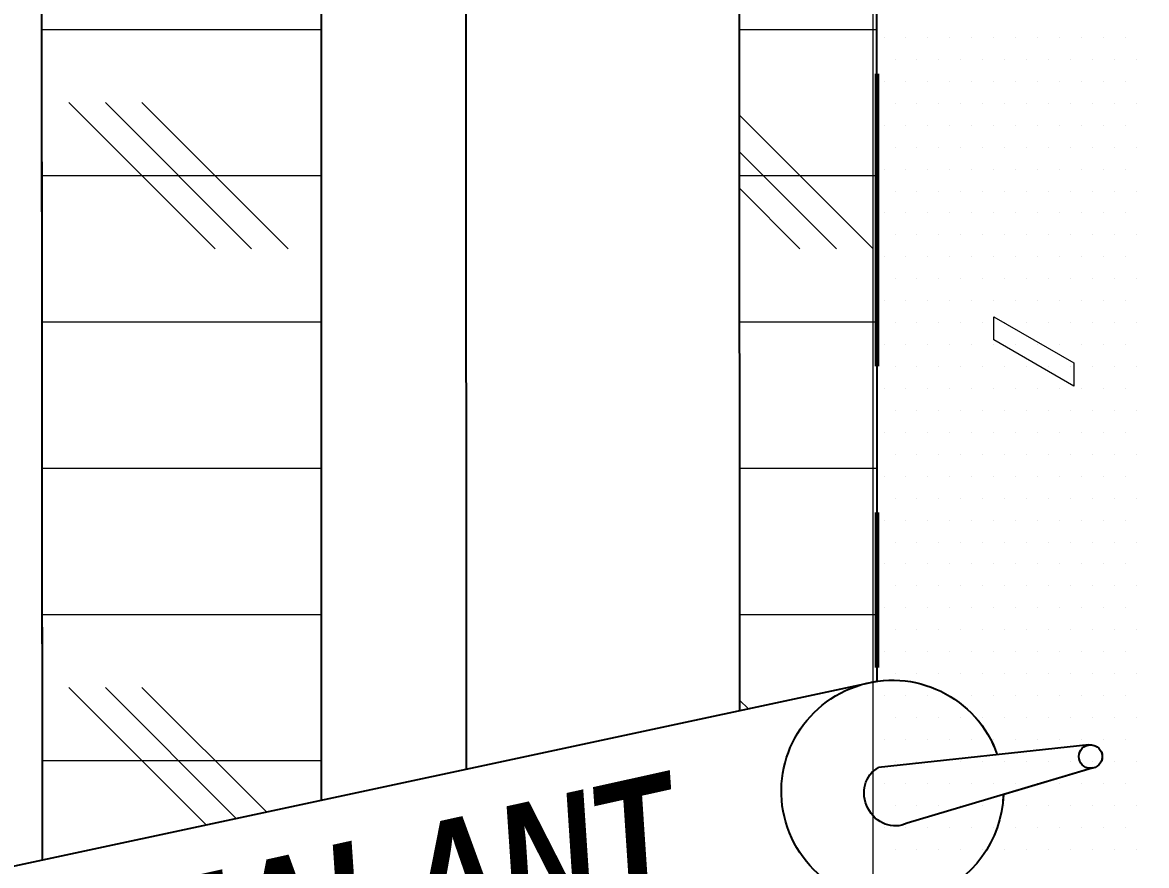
# Model space of a CAD drawing. Header units: inches. Extents: x -26 to 76, y -16 to 22.
# Drawn here: x 37.726 to 38.687, y 8.278 to 8.999 of the extents above; entities that cross this region are included whole.
import ezdxf

# ---------------------------------------------------------------- set-up
doc = ezdxf.new("R2010")
doc.units = ezdxf.units.IN
doc.header["$MEASUREMENT"] = 0
doc.linetypes.add('AI-Linetype-3', pattern=[0.375113, 0.250075, -0.125038])
for name, color, linetype, lineweight in [('.ATI-HATCH', 7, 'Continuous', 0), ('G-ANNO-TTLB', 7, 'Continuous', 0), ('TYVEK', 7, 'Continuous', 0), ('X-REF - TRACED', 7, 'Continuous', 0)]:
    doc.layers.add(name, color=color, linetype=linetype, lineweight=lineweight)

# ---------------------------------------------------------------- blocks, each defined once
blk = doc.blocks.new('Block_16')
at = {"layer": 'TYVEK', "color": 33, "lineweight": 25, "true_color": 0xcc9966}
blk.add_lwpolyline([(38.45674, 8.34817)], dxfattribs=at)
blk = doc.blocks.new('Block_353')
at = {"layer": '.ATI-HATCH'}
for points, knots in [([(37.98154, 8.3339), (37.98154, 8.3339), (37.74314, 8.28276), (37.74314, 8.28276), (37.74314, 8.28276), (37.74071, 11.86571), (37.74071, 11.86571), (37.74071, 11.86571), (38.21226, 11.59528), (38.21226, 11.59528), (38.21226, 11.59528), (37.98178, 11.459), (37.98178, 11.459), (37.98178, 11.459), (37.98154, 11.45914), (37.98154, 11.45914), (37.98154, 11.45914), (37.98154, 8.3339), (37.98154, 8.3339)], [0, 0, 0, 0, 1, 1, 1, 2, 2, 2, 3, 3, 3, 4, 4, 4, 5, 5, 5, 6, 6, 6, 6]), ([(38.44993, 8.43436), (38.45208, 8.43482), (38.45425, 8.43521), (38.45644, 8.43552), (38.45644, 8.43552), (38.45573, 11.18716), (38.45573, 11.18716), (38.45573, 11.18716), (38.45597, 11.18703), (38.45597, 11.18703), (38.45597, 11.18703), (38.68646, 11.32331), (38.68646, 11.32331), (38.68646, 11.32331), (38.33735, 11.52353), (38.33735, 11.52353), (38.33735, 11.52353), (38.33946, 8.41067), (38.33946, 8.41067), (38.33946, 8.41067), (38.44993, 8.43436), (38.44993, 8.43436)], [0, 0, 0, 0, 1, 1, 1, 2, 2, 2, 3, 3, 3, 4, 4, 4, 5, 5, 5, 6, 6, 6, 7, 7, 7, 7])]:
    blk.add_open_spline(points, degree=3, knots=knots, dxfattribs=at)
at = {"layer": '.ATI-HATCH', "color": 8, "lineweight": 0, "true_color": 0x808080}
for points in [[(37.74266, 8.99294), (37.74266, 8.99294), (37.98154, 8.99294), (37.98154, 8.99294)], [(38.33907, 8.99294), (38.33907, 8.99294), (38.45629, 8.99294), (38.45629, 8.99294)], [(37.89067, 8.80538), (37.89067, 8.80538), (37.76564, 8.93042), (37.76564, 8.93042)], [(37.92193, 8.80538), (37.92193, 8.80538), (37.7969, 8.93042), (37.7969, 8.93042)], [(37.95319, 8.80538), (37.95319, 8.80538), (37.82815, 8.93042), (37.82815, 8.93042)], [(38.45334, 8.80538), (38.45334, 8.80538), (38.33912, 8.91961), (38.33912, 8.91961)], [(38.42208, 8.80538), (38.42208, 8.80538), (38.33914, 8.88833), (38.33914, 8.88833)], [(37.74274, 8.8679), (37.74274, 8.8679), (37.98154, 8.8679), (37.98154, 8.8679)], [(38.33915, 8.8679), (38.33915, 8.8679), (38.45632, 8.8679), (38.45632, 8.8679)], [(38.39082, 8.80538), (38.39082, 8.80538), (38.33916, 8.85704), (38.33916, 8.85704)], [(37.74283, 8.74286), (37.74283, 8.74286), (37.98154, 8.74286), (37.98154, 8.74286)], [(38.33924, 8.74286), (38.33924, 8.74286), (38.45636, 8.74286), (38.45636, 8.74286)], [(37.74291, 8.61783), (37.74291, 8.61783), (37.98154, 8.61783), (37.98154, 8.61783)], [(38.33932, 8.61783), (38.33932, 8.61783), (38.45639, 8.61783), (38.45639, 8.61783)], [(37.743, 8.49279), (37.743, 8.49279), (37.98154, 8.49279), (37.98154, 8.49279)], [(38.33941, 8.49279), (38.33941, 8.49279), (38.45642, 8.49279), (38.45642, 8.49279)], [(37.88312, 8.31279), (37.88312, 8.31279), (37.76564, 8.43027), (37.76564, 8.43027)], [(37.90886, 8.31831), (37.90886, 8.31831), (37.7969, 8.43027), (37.7969, 8.43027)], [(37.9346, 8.32383), (37.9346, 8.32383), (37.82815, 8.43027), (37.82815, 8.43027)], [(38.34641, 8.41216), (38.34641, 8.41216), (38.33946, 8.41912), (38.33946, 8.41912)], [(37.74308, 8.36775), (37.74308, 8.36775), (37.98154, 8.36775), (37.98154, 8.36775)]]:
    blk.add_open_spline(points, degree=3, dxfattribs=at)
blk = doc.blocks.new('Block_386')
at = {"layer": '.ATI-HATCH'}
blk.add_open_spline([(38.70094, 9.57216), (38.70094, 9.57216), (38.45346, 9.72215), (38.45346, 9.72215), (38.45346, 9.72215), (38.45346, 7.41486), (38.45346, 7.41486), (38.45346, 7.41486), (38.70094, 7.26487), (38.70094, 7.26487), (38.70094, 7.26487), (38.70094, 9.57216), (38.70094, 9.57216)], degree=3, knots=[0, 0, 0, 0, 1, 1, 1, 2, 2, 2, 3, 3, 3, 4, 4, 4, 4], dxfattribs=at)
at = {"layer": '.ATI-HATCH', "color": 8, "lineweight": 0, "true_color": 0x808080}
for points in [[(38.46268, 8.986), (38.46268, 8.986), (38.46268, 8.986), (38.46268, 8.986)], [(38.48144, 8.986), (38.48144, 8.986), (38.48144, 8.986), (38.48144, 8.986)], [(38.50019, 8.986), (38.50019, 8.986), (38.50019, 8.986), (38.50019, 8.986)], [(38.51895, 8.986), (38.51895, 8.986), (38.51895, 8.986), (38.51895, 8.986)], [(38.5377, 8.986), (38.5377, 8.986), (38.5377, 8.986), (38.5377, 8.986)], [(38.55646, 8.986), (38.55646, 8.986), (38.55646, 8.986), (38.55646, 8.986)], [(38.57521, 8.986), (38.57521, 8.986), (38.57521, 8.986), (38.57521, 8.986)], [(38.59397, 8.986), (38.59397, 8.986), (38.59397, 8.986), (38.59397, 8.986)], [(38.61273, 8.986), (38.61273, 8.986), (38.61273, 8.986), (38.61273, 8.986)], [(38.63148, 8.986), (38.63148, 8.986), (38.63148, 8.986), (38.63148, 8.986)], [(38.65024, 8.986), (38.65024, 8.986), (38.65024, 8.986), (38.65024, 8.986)], [(38.66899, 8.986), (38.66899, 8.986), (38.66899, 8.986), (38.66899, 8.986)], [(38.47206, 8.96725), (38.47206, 8.96725), (38.47206, 8.96725), (38.47206, 8.96725)], [(38.49081, 8.96725), (38.49081, 8.96725), (38.49081, 8.96725), (38.49081, 8.96725)], [(38.50957, 8.96725), (38.50957, 8.96725), (38.50957, 8.96725), (38.50957, 8.96725)], [(38.52833, 8.96725), (38.52833, 8.96725), (38.52833, 8.96725), (38.52833, 8.96725)], [(38.54708, 8.96725), (38.54708, 8.96725), (38.54708, 8.96725), (38.54708, 8.96725)], [(38.56584, 8.96725), (38.56584, 8.96725), (38.56584, 8.96725), (38.56584, 8.96725)], [(38.58459, 8.96725), (38.58459, 8.96725), (38.58459, 8.96725), (38.58459, 8.96725)], [(38.60335, 8.96725), (38.60335, 8.96725), (38.60335, 8.96725), (38.60335, 8.96725)], [(38.6221, 8.96725), (38.6221, 8.96725), (38.6221, 8.96725), (38.6221, 8.96725)], [(38.64086, 8.96725), (38.64086, 8.96725), (38.64086, 8.96725), (38.64086, 8.96725)], [(38.65961, 8.96725), (38.65961, 8.96725), (38.65961, 8.96725), (38.65961, 8.96725)], [(38.67837, 8.96725), (38.67837, 8.96725), (38.67837, 8.96725), (38.67837, 8.96725)], [(38.46268, 8.94849), (38.46268, 8.94849), (38.46268, 8.94849), (38.46268, 8.94849)], [(38.48144, 8.94849), (38.48144, 8.94849), (38.48144, 8.94849), (38.48144, 8.94849)], [(38.50019, 8.94849), (38.50019, 8.94849), (38.50019, 8.94849), (38.50019, 8.94849)], [(38.51895, 8.94849), (38.51895, 8.94849), (38.51895, 8.94849), (38.51895, 8.94849)], [(38.5377, 8.94849), (38.5377, 8.94849), (38.5377, 8.94849), (38.5377, 8.94849)], [(38.55646, 8.94849), (38.55646, 8.94849), (38.55646, 8.94849), (38.55646, 8.94849)], [(38.57521, 8.94849), (38.57521, 8.94849), (38.57521, 8.94849), (38.57521, 8.94849)], [(38.59397, 8.94849), (38.59397, 8.94849), (38.59397, 8.94849), (38.59397, 8.94849)], [(38.61273, 8.94849), (38.61273, 8.94849), (38.61273, 8.94849), (38.61273, 8.94849)], [(38.63148, 8.94849), (38.63148, 8.94849), (38.63148, 8.94849), (38.63148, 8.94849)], [(38.65024, 8.94849), (38.65024, 8.94849), (38.65024, 8.94849), (38.65024, 8.94849)], [(38.66899, 8.94849), (38.66899, 8.94849), (38.66899, 8.94849), (38.66899, 8.94849)], [(38.47206, 8.92973), (38.47206, 8.92973), (38.47206, 8.92973), (38.47206, 8.92973)], [(38.49081, 8.92973), (38.49081, 8.92973), (38.49081, 8.92973), (38.49081, 8.92973)], [(38.50957, 8.92973), (38.50957, 8.92973), (38.50957, 8.92973), (38.50957, 8.92973)], [(38.52833, 8.92973), (38.52833, 8.92973), (38.52833, 8.92973), (38.52833, 8.92973)], [(38.54708, 8.92973), (38.54708, 8.92973), (38.54708, 8.92973), (38.54708, 8.92973)], [(38.56584, 8.92973), (38.56584, 8.92973), (38.56584, 8.92973), (38.56584, 8.92973)], [(38.58459, 8.92973), (38.58459, 8.92973), (38.58459, 8.92973), (38.58459, 8.92973)], [(38.60335, 8.92973), (38.60335, 8.92973), (38.60335, 8.92973), (38.60335, 8.92973)], [(38.6221, 8.92973), (38.6221, 8.92973), (38.6221, 8.92973), (38.6221, 8.92973)], [(38.64086, 8.92973), (38.64086, 8.92973), (38.64086, 8.92973), (38.64086, 8.92973)], [(38.65961, 8.92973), (38.65961, 8.92973), (38.65961, 8.92973), (38.65961, 8.92973)], [(38.67837, 8.92973), (38.67837, 8.92973), (38.67837, 8.92973), (38.67837, 8.92973)], [(38.46268, 8.91098), (38.46268, 8.91098), (38.46268, 8.91098), (38.46268, 8.91098)], [(38.48144, 8.91098), (38.48144, 8.91098), (38.48144, 8.91098), (38.48144, 8.91098)], [(38.50019, 8.91098), (38.50019, 8.91098), (38.50019, 8.91098), (38.50019, 8.91098)], [(38.51895, 8.91098), (38.51895, 8.91098), (38.51895, 8.91098), (38.51895, 8.91098)], [(38.5377, 8.91098), (38.5377, 8.91098), (38.5377, 8.91098), (38.5377, 8.91098)], [(38.55646, 8.91098), (38.55646, 8.91098), (38.55646, 8.91098), (38.55646, 8.91098)], [(38.57521, 8.91098), (38.57521, 8.91098), (38.57521, 8.91098), (38.57521, 8.91098)], [(38.59397, 8.91098), (38.59397, 8.91098), (38.59397, 8.91098), (38.59397, 8.91098)], [(38.61273, 8.91098), (38.61273, 8.91098), (38.61273, 8.91098), (38.61273, 8.91098)], [(38.63148, 8.91098), (38.63148, 8.91098), (38.63148, 8.91098), (38.63148, 8.91098)], [(38.65024, 8.91098), (38.65024, 8.91098), (38.65024, 8.91098), (38.65024, 8.91098)], [(38.66899, 8.91098), (38.66899, 8.91098), (38.66899, 8.91098), (38.66899, 8.91098)], [(38.47206, 8.89222), (38.47206, 8.89222), (38.47206, 8.89222), (38.47206, 8.89222)], [(38.49081, 8.89222), (38.49081, 8.89222), (38.49081, 8.89222), (38.49081, 8.89222)], [(38.50957, 8.89222), (38.50957, 8.89222), (38.50957, 8.89222), (38.50957, 8.89222)], [(38.52833, 8.89222), (38.52833, 8.89222), (38.52833, 8.89222), (38.52833, 8.89222)], [(38.54708, 8.89222), (38.54708, 8.89222), (38.54708, 8.89222), (38.54708, 8.89222)], [(38.56584, 8.89222), (38.56584, 8.89222), (38.56584, 8.89222), (38.56584, 8.89222)], [(38.58459, 8.89222), (38.58459, 8.89222), (38.58459, 8.89222), (38.58459, 8.89222)], [(38.60335, 8.89222), (38.60335, 8.89222), (38.60335, 8.89222), (38.60335, 8.89222)], [(38.6221, 8.89222), (38.6221, 8.89222), (38.6221, 8.89222), (38.6221, 8.89222)], [(38.64086, 8.89222), (38.64086, 8.89222), (38.64086, 8.89222), (38.64086, 8.89222)], [(38.65961, 8.89222), (38.65961, 8.89222), (38.65961, 8.89222), (38.65961, 8.89222)], [(38.67837, 8.89222), (38.67837, 8.89222), (38.67837, 8.89222), (38.67837, 8.89222)], [(38.46268, 8.87347), (38.46268, 8.87347), (38.46268, 8.87347), (38.46268, 8.87347)], [(38.48144, 8.87347), (38.48144, 8.87347), (38.48144, 8.87347), (38.48144, 8.87347)], [(38.50019, 8.87347), (38.50019, 8.87347), (38.50019, 8.87347), (38.50019, 8.87347)], [(38.51895, 8.87347), (38.51895, 8.87347), (38.51895, 8.87347), (38.51895, 8.87347)], [(38.5377, 8.87347), (38.5377, 8.87347), (38.5377, 8.87347), (38.5377, 8.87347)], [(38.55646, 8.87347), (38.55646, 8.87347), (38.55646, 8.87347), (38.55646, 8.87347)], [(38.57521, 8.87347), (38.57521, 8.87347), (38.57521, 8.87347), (38.57521, 8.87347)], [(38.59397, 8.87347), (38.59397, 8.87347), (38.59397, 8.87347), (38.59397, 8.87347)], [(38.61273, 8.87347), (38.61273, 8.87347), (38.61273, 8.87347), (38.61273, 8.87347)], [(38.63148, 8.87347), (38.63148, 8.87347), (38.63148, 8.87347), (38.63148, 8.87347)], [(38.65024, 8.87347), (38.65024, 8.87347), (38.65024, 8.87347), (38.65024, 8.87347)], [(38.66899, 8.87347), (38.66899, 8.87347), (38.66899, 8.87347), (38.66899, 8.87347)], [(38.47206, 8.85471), (38.47206, 8.85471), (38.47206, 8.85471), (38.47206, 8.85471)], [(38.49081, 8.85471), (38.49081, 8.85471), (38.49081, 8.85471), (38.49081, 8.85471)], [(38.50957, 8.85471), (38.50957, 8.85471), (38.50957, 8.85471), (38.50957, 8.85471)], [(38.52833, 8.85471), (38.52833, 8.85471), (38.52833, 8.85471), (38.52833, 8.85471)], [(38.54708, 8.85471), (38.54708, 8.85471), (38.54708, 8.85471), (38.54708, 8.85471)], [(38.56584, 8.85471), (38.56584, 8.85471), (38.56584, 8.85471), (38.56584, 8.85471)], [(38.58459, 8.85471), (38.58459, 8.85471), (38.58459, 8.85471), (38.58459, 8.85471)], [(38.60335, 8.85471), (38.60335, 8.85471), (38.60335, 8.85471), (38.60335, 8.85471)], [(38.6221, 8.85471), (38.6221, 8.85471), (38.6221, 8.85471), (38.6221, 8.85471)], [(38.64086, 8.85471), (38.64086, 8.85471), (38.64086, 8.85471), (38.64086, 8.85471)], [(38.65961, 8.85471), (38.65961, 8.85471), (38.65961, 8.85471), (38.65961, 8.85471)], [(38.67837, 8.85471), (38.67837, 8.85471), (38.67837, 8.85471), (38.67837, 8.85471)], [(38.46268, 8.83596), (38.46268, 8.83596), (38.46268, 8.83596), (38.46268, 8.83596)], [(38.48144, 8.83596), (38.48144, 8.83596), (38.48144, 8.83596), (38.48144, 8.83596)], [(38.50019, 8.83596), (38.50019, 8.83596), (38.50019, 8.83596), (38.50019, 8.83596)], [(38.51895, 8.83596), (38.51895, 8.83596), (38.51895, 8.83596), (38.51895, 8.83596)], [(38.5377, 8.83596), (38.5377, 8.83596), (38.5377, 8.83596), (38.5377, 8.83596)], [(38.55646, 8.83596), (38.55646, 8.83596), (38.55646, 8.83596), (38.55646, 8.83596)], [(38.57521, 8.83596), (38.57521, 8.83596), (38.57521, 8.83596), (38.57521, 8.83596)], [(38.59397, 8.83596), (38.59397, 8.83596), (38.59397, 8.83596), (38.59397, 8.83596)], [(38.61273, 8.83596), (38.61273, 8.83596), (38.61273, 8.83596), (38.61273, 8.83596)], [(38.63148, 8.83596), (38.63148, 8.83596), (38.63148, 8.83596), (38.63148, 8.83596)], [(38.65024, 8.83596), (38.65024, 8.83596), (38.65024, 8.83596), (38.65024, 8.83596)], [(38.66899, 8.83596), (38.66899, 8.83596), (38.66899, 8.83596), (38.66899, 8.83596)], [(38.47206, 8.8172), (38.47206, 8.8172), (38.47206, 8.8172), (38.47206, 8.8172)], [(38.49081, 8.8172), (38.49081, 8.8172), (38.49081, 8.8172), (38.49081, 8.8172)], [(38.50957, 8.8172), (38.50957, 8.8172), (38.50957, 8.8172), (38.50957, 8.8172)], [(38.52833, 8.8172), (38.52833, 8.8172), (38.52833, 8.8172), (38.52833, 8.8172)], [(38.54708, 8.8172), (38.54708, 8.8172), (38.54708, 8.8172), (38.54708, 8.8172)], [(38.56584, 8.8172), (38.56584, 8.8172), (38.56584, 8.8172), (38.56584, 8.8172)], [(38.58459, 8.8172), (38.58459, 8.8172), (38.58459, 8.8172), (38.58459, 8.8172)], [(38.60335, 8.8172), (38.60335, 8.8172), (38.60335, 8.8172), (38.60335, 8.8172)], [(38.6221, 8.8172), (38.6221, 8.8172), (38.6221, 8.8172), (38.6221, 8.8172)], [(38.64086, 8.8172), (38.64086, 8.8172), (38.64086, 8.8172), (38.64086, 8.8172)], [(38.65961, 8.8172), (38.65961, 8.8172), (38.65961, 8.8172), (38.65961, 8.8172)], [(38.67837, 8.8172), (38.67837, 8.8172), (38.67837, 8.8172), (38.67837, 8.8172)], [(38.46268, 8.79844), (38.46268, 8.79844), (38.46268, 8.79844), (38.46268, 8.79844)], [(38.48144, 8.79844), (38.48144, 8.79844), (38.48144, 8.79844), (38.48144, 8.79844)], [(38.50019, 8.79844), (38.50019, 8.79844), (38.50019, 8.79844), (38.50019, 8.79844)], [(38.51895, 8.79844), (38.51895, 8.79844), (38.51895, 8.79844), (38.51895, 8.79844)], [(38.5377, 8.79844), (38.5377, 8.79844), (38.5377, 8.79844), (38.5377, 8.79844)], [(38.55646, 8.79844), (38.55646, 8.79844), (38.55646, 8.79844), (38.55646, 8.79844)], [(38.57521, 8.79844), (38.57521, 8.79844), (38.57521, 8.79844), (38.57521, 8.79844)], [(38.59397, 8.79844), (38.59397, 8.79844), (38.59397, 8.79844), (38.59397, 8.79844)], [(38.61273, 8.79844), (38.61273, 8.79844), (38.61273, 8.79844), (38.61273, 8.79844)], [(38.63148, 8.79844), (38.63148, 8.79844), (38.63148, 8.79844), (38.63148, 8.79844)], [(38.65024, 8.79844), (38.65024, 8.79844), (38.65024, 8.79844), (38.65024, 8.79844)], [(38.66899, 8.79844), (38.66899, 8.79844), (38.66899, 8.79844), (38.66899, 8.79844)], [(38.47206, 8.77969), (38.47206, 8.77969), (38.47206, 8.77969), (38.47206, 8.77969)], [(38.49081, 8.77969), (38.49081, 8.77969), (38.49081, 8.77969), (38.49081, 8.77969)], [(38.50957, 8.77969), (38.50957, 8.77969), (38.50957, 8.77969), (38.50957, 8.77969)], [(38.52833, 8.77969), (38.52833, 8.77969), (38.52833, 8.77969), (38.52833, 8.77969)], [(38.54708, 8.77969), (38.54708, 8.77969), (38.54708, 8.77969), (38.54708, 8.77969)], [(38.56584, 8.77969), (38.56584, 8.77969), (38.56584, 8.77969), (38.56584, 8.77969)], [(38.58459, 8.77969), (38.58459, 8.77969), (38.58459, 8.77969), (38.58459, 8.77969)], [(38.60335, 8.77969), (38.60335, 8.77969), (38.60335, 8.77969), (38.60335, 8.77969)], [(38.6221, 8.77969), (38.6221, 8.77969), (38.6221, 8.77969), (38.6221, 8.77969)], [(38.64086, 8.77969), (38.64086, 8.77969), (38.64086, 8.77969), (38.64086, 8.77969)], [(38.65961, 8.77969), (38.65961, 8.77969), (38.65961, 8.77969), (38.65961, 8.77969)], [(38.67837, 8.77969), (38.67837, 8.77969), (38.67837, 8.77969), (38.67837, 8.77969)], [(38.46268, 8.76093), (38.46268, 8.76093), (38.46268, 8.76093), (38.46268, 8.76093)], [(38.48144, 8.76093), (38.48144, 8.76093), (38.48144, 8.76093), (38.48144, 8.76093)], [(38.50019, 8.76093), (38.50019, 8.76093), (38.50019, 8.76093), (38.50019, 8.76093)], [(38.51895, 8.76093), (38.51895, 8.76093), (38.51895, 8.76093), (38.51895, 8.76093)], [(38.5377, 8.76093), (38.5377, 8.76093), (38.5377, 8.76093), (38.5377, 8.76093)], [(38.55646, 8.76093), (38.55646, 8.76093), (38.55646, 8.76093), (38.55646, 8.76093)], [(38.57521, 8.76093), (38.57521, 8.76093), (38.57521, 8.76093), (38.57521, 8.76093)], [(38.59397, 8.76093), (38.59397, 8.76093), (38.59397, 8.76093), (38.59397, 8.76093)], [(38.61273, 8.76093), (38.61273, 8.76093), (38.61273, 8.76093), (38.61273, 8.76093)], [(38.63148, 8.76093), (38.63148, 8.76093), (38.63148, 8.76093), (38.63148, 8.76093)], [(38.65024, 8.76093), (38.65024, 8.76093), (38.65024, 8.76093), (38.65024, 8.76093)], [(38.66899, 8.76093), (38.66899, 8.76093), (38.66899, 8.76093), (38.66899, 8.76093)], [(38.47206, 8.74218), (38.47206, 8.74218), (38.47206, 8.74218), (38.47206, 8.74218)], [(38.49081, 8.74218), (38.49081, 8.74218), (38.49081, 8.74218), (38.49081, 8.74218)], [(38.50957, 8.74218), (38.50957, 8.74218), (38.50957, 8.74218), (38.50957, 8.74218)], [(38.52833, 8.74218), (38.52833, 8.74218), (38.52833, 8.74218), (38.52833, 8.74218)], [(38.54708, 8.74218), (38.54708, 8.74218), (38.54708, 8.74218), (38.54708, 8.74218)], [(38.56584, 8.74218), (38.56584, 8.74218), (38.56584, 8.74218), (38.56584, 8.74218)], [(38.58459, 8.74218), (38.58459, 8.74218), (38.58459, 8.74218), (38.58459, 8.74218)], [(38.60335, 8.74218), (38.60335, 8.74218), (38.60335, 8.74218), (38.60335, 8.74218)], [(38.6221, 8.74218), (38.6221, 8.74218), (38.6221, 8.74218), (38.6221, 8.74218)], [(38.64086, 8.74218), (38.64086, 8.74218), (38.64086, 8.74218), (38.64086, 8.74218)], [(38.65961, 8.74218), (38.65961, 8.74218), (38.65961, 8.74218), (38.65961, 8.74218)], [(38.67837, 8.74218), (38.67837, 8.74218), (38.67837, 8.74218), (38.67837, 8.74218)], [(38.46268, 8.72342), (38.46268, 8.72342), (38.46268, 8.72342), (38.46268, 8.72342)], [(38.48144, 8.72342), (38.48144, 8.72342), (38.48144, 8.72342), (38.48144, 8.72342)], [(38.50019, 8.72342), (38.50019, 8.72342), (38.50019, 8.72342), (38.50019, 8.72342)], [(38.51895, 8.72342), (38.51895, 8.72342), (38.51895, 8.72342), (38.51895, 8.72342)], [(38.5377, 8.72342), (38.5377, 8.72342), (38.5377, 8.72342), (38.5377, 8.72342)], [(38.55646, 8.72342), (38.55646, 8.72342), (38.55646, 8.72342), (38.55646, 8.72342)], [(38.57521, 8.72342), (38.57521, 8.72342), (38.57521, 8.72342), (38.57521, 8.72342)], [(38.59397, 8.72342), (38.59397, 8.72342), (38.59397, 8.72342), (38.59397, 8.72342)], [(38.61273, 8.72342), (38.61273, 8.72342), (38.61273, 8.72342), (38.61273, 8.72342)], [(38.63148, 8.72342), (38.63148, 8.72342), (38.63148, 8.72342), (38.63148, 8.72342)], [(38.65024, 8.72342), (38.65024, 8.72342), (38.65024, 8.72342), (38.65024, 8.72342)], [(38.66899, 8.72342), (38.66899, 8.72342), (38.66899, 8.72342), (38.66899, 8.72342)], [(38.47206, 8.70467), (38.47206, 8.70467), (38.47206, 8.70467), (38.47206, 8.70467)], [(38.49081, 8.70467), (38.49081, 8.70467), (38.49081, 8.70467), (38.49081, 8.70467)], [(38.50957, 8.70467), (38.50957, 8.70467), (38.50957, 8.70467), (38.50957, 8.70467)], [(38.52833, 8.70467), (38.52833, 8.70467), (38.52833, 8.70467), (38.52833, 8.70467)], [(38.54708, 8.70467), (38.54708, 8.70467), (38.54708, 8.70467), (38.54708, 8.70467)], [(38.56584, 8.70467), (38.56584, 8.70467), (38.56584, 8.70467), (38.56584, 8.70467)], [(38.58459, 8.70467), (38.58459, 8.70467), (38.58459, 8.70467), (38.58459, 8.70467)], [(38.60335, 8.70467), (38.60335, 8.70467), (38.60335, 8.70467), (38.60335, 8.70467)], [(38.6221, 8.70467), (38.6221, 8.70467), (38.6221, 8.70467), (38.6221, 8.70467)], [(38.64086, 8.70467), (38.64086, 8.70467), (38.64086, 8.70467), (38.64086, 8.70467)], [(38.65961, 8.70467), (38.65961, 8.70467), (38.65961, 8.70467), (38.65961, 8.70467)], [(38.67837, 8.70467), (38.67837, 8.70467), (38.67837, 8.70467), (38.67837, 8.70467)], [(38.46268, 8.68591), (38.46268, 8.68591), (38.46268, 8.68591), (38.46268, 8.68591)], [(38.48144, 8.68591), (38.48144, 8.68591), (38.48144, 8.68591), (38.48144, 8.68591)], [(38.50019, 8.68591), (38.50019, 8.68591), (38.50019, 8.68591), (38.50019, 8.68591)], [(38.51895, 8.68591), (38.51895, 8.68591), (38.51895, 8.68591), (38.51895, 8.68591)], [(38.5377, 8.68591), (38.5377, 8.68591), (38.5377, 8.68591), (38.5377, 8.68591)], [(38.55646, 8.68591), (38.55646, 8.68591), (38.55646, 8.68591), (38.55646, 8.68591)], [(38.57521, 8.68591), (38.57521, 8.68591), (38.57521, 8.68591), (38.57521, 8.68591)], [(38.59397, 8.68591), (38.59397, 8.68591), (38.59397, 8.68591), (38.59397, 8.68591)], [(38.61273, 8.68591), (38.61273, 8.68591), (38.61273, 8.68591), (38.61273, 8.68591)], [(38.63148, 8.68591), (38.63148, 8.68591), (38.63148, 8.68591), (38.63148, 8.68591)], [(38.65024, 8.68591), (38.65024, 8.68591), (38.65024, 8.68591), (38.65024, 8.68591)], [(38.66899, 8.68591), (38.66899, 8.68591), (38.66899, 8.68591), (38.66899, 8.68591)], [(38.47206, 8.66715), (38.47206, 8.66715), (38.47206, 8.66715), (38.47206, 8.66715)], [(38.49081, 8.66715), (38.49081, 8.66715), (38.49081, 8.66715), (38.49081, 8.66715)], [(38.50957, 8.66715), (38.50957, 8.66715), (38.50957, 8.66715), (38.50957, 8.66715)], [(38.52833, 8.66715), (38.52833, 8.66715), (38.52833, 8.66715), (38.52833, 8.66715)], [(38.54708, 8.66715), (38.54708, 8.66715), (38.54708, 8.66715), (38.54708, 8.66715)], [(38.56584, 8.66715), (38.56584, 8.66715), (38.56584, 8.66715), (38.56584, 8.66715)], [(38.58459, 8.66715), (38.58459, 8.66715), (38.58459, 8.66715), (38.58459, 8.66715)], [(38.60335, 8.66715), (38.60335, 8.66715), (38.60335, 8.66715), (38.60335, 8.66715)], [(38.6221, 8.66715), (38.6221, 8.66715), (38.6221, 8.66715), (38.6221, 8.66715)], [(38.64086, 8.66715), (38.64086, 8.66715), (38.64086, 8.66715), (38.64086, 8.66715)], [(38.65961, 8.66715), (38.65961, 8.66715), (38.65961, 8.66715), (38.65961, 8.66715)], [(38.67837, 8.66715), (38.67837, 8.66715), (38.67837, 8.66715), (38.67837, 8.66715)], [(38.46268, 8.6484), (38.46268, 8.6484), (38.46268, 8.6484), (38.46268, 8.6484)], [(38.48144, 8.6484), (38.48144, 8.6484), (38.48144, 8.6484), (38.48144, 8.6484)], [(38.50019, 8.6484), (38.50019, 8.6484), (38.50019, 8.6484), (38.50019, 8.6484)], [(38.51895, 8.6484), (38.51895, 8.6484), (38.51895, 8.6484), (38.51895, 8.6484)], [(38.5377, 8.6484), (38.5377, 8.6484), (38.5377, 8.6484), (38.5377, 8.6484)], [(38.55646, 8.6484), (38.55646, 8.6484), (38.55646, 8.6484), (38.55646, 8.6484)], [(38.57521, 8.6484), (38.57521, 8.6484), (38.57521, 8.6484), (38.57521, 8.6484)], [(38.59397, 8.6484), (38.59397, 8.6484), (38.59397, 8.6484), (38.59397, 8.6484)], [(38.61273, 8.6484), (38.61273, 8.6484), (38.61273, 8.6484), (38.61273, 8.6484)], [(38.63148, 8.6484), (38.63148, 8.6484), (38.63148, 8.6484), (38.63148, 8.6484)], [(38.65024, 8.6484), (38.65024, 8.6484), (38.65024, 8.6484), (38.65024, 8.6484)], [(38.66899, 8.6484), (38.66899, 8.6484), (38.66899, 8.6484), (38.66899, 8.6484)], [(38.47206, 8.62964), (38.47206, 8.62964), (38.47206, 8.62964), (38.47206, 8.62964)], [(38.49081, 8.62964), (38.49081, 8.62964), (38.49081, 8.62964), (38.49081, 8.62964)], [(38.50957, 8.62964), (38.50957, 8.62964), (38.50957, 8.62964), (38.50957, 8.62964)], [(38.52833, 8.62964), (38.52833, 8.62964), (38.52833, 8.62964), (38.52833, 8.62964)], [(38.54708, 8.62964), (38.54708, 8.62964), (38.54708, 8.62964), (38.54708, 8.62964)], [(38.56584, 8.62964), (38.56584, 8.62964), (38.56584, 8.62964), (38.56584, 8.62964)], [(38.58459, 8.62964), (38.58459, 8.62964), (38.58459, 8.62964), (38.58459, 8.62964)], [(38.60335, 8.62964), (38.60335, 8.62964), (38.60335, 8.62964), (38.60335, 8.62964)], [(38.6221, 8.62964), (38.6221, 8.62964), (38.6221, 8.62964), (38.6221, 8.62964)], [(38.64086, 8.62964), (38.64086, 8.62964), (38.64086, 8.62964), (38.64086, 8.62964)], [(38.65961, 8.62964), (38.65961, 8.62964), (38.65961, 8.62964), (38.65961, 8.62964)], [(38.67837, 8.62964), (38.67837, 8.62964), (38.67837, 8.62964), (38.67837, 8.62964)], [(38.46268, 8.61089), (38.46268, 8.61089), (38.46268, 8.61089), (38.46268, 8.61089)], [(38.48144, 8.61089), (38.48144, 8.61089), (38.48144, 8.61089), (38.48144, 8.61089)], [(38.50019, 8.61089), (38.50019, 8.61089), (38.50019, 8.61089), (38.50019, 8.61089)], [(38.51895, 8.61089), (38.51895, 8.61089), (38.51895, 8.61089), (38.51895, 8.61089)], [(38.5377, 8.61089), (38.5377, 8.61089), (38.5377, 8.61089), (38.5377, 8.61089)], [(38.55646, 8.61089), (38.55646, 8.61089), (38.55646, 8.61089), (38.55646, 8.61089)], [(38.57521, 8.61089), (38.57521, 8.61089), (38.57521, 8.61089), (38.57521, 8.61089)], [(38.59397, 8.61089), (38.59397, 8.61089), (38.59397, 8.61089), (38.59397, 8.61089)], [(38.61273, 8.61089), (38.61273, 8.61089), (38.61273, 8.61089), (38.61273, 8.61089)], [(38.63148, 8.61089), (38.63148, 8.61089), (38.63148, 8.61089), (38.63148, 8.61089)], [(38.65024, 8.61089), (38.65024, 8.61089), (38.65024, 8.61089), (38.65024, 8.61089)], [(38.66899, 8.61089), (38.66899, 8.61089), (38.66899, 8.61089), (38.66899, 8.61089)], [(38.47206, 8.59213), (38.47206, 8.59213), (38.47206, 8.59213), (38.47206, 8.59213)], [(38.49081, 8.59213), (38.49081, 8.59213), (38.49081, 8.59213), (38.49081, 8.59213)], [(38.50957, 8.59213), (38.50957, 8.59213), (38.50957, 8.59213), (38.50957, 8.59213)], [(38.52833, 8.59213), (38.52833, 8.59213), (38.52833, 8.59213), (38.52833, 8.59213)], [(38.54708, 8.59213), (38.54708, 8.59213), (38.54708, 8.59213), (38.54708, 8.59213)], [(38.56584, 8.59213), (38.56584, 8.59213), (38.56584, 8.59213), (38.56584, 8.59213)], [(38.58459, 8.59213), (38.58459, 8.59213), (38.58459, 8.59213), (38.58459, 8.59213)], [(38.60335, 8.59213), (38.60335, 8.59213), (38.60335, 8.59213), (38.60335, 8.59213)], [(38.6221, 8.59213), (38.6221, 8.59213), (38.6221, 8.59213), (38.6221, 8.59213)], [(38.64086, 8.59213), (38.64086, 8.59213), (38.64086, 8.59213), (38.64086, 8.59213)], [(38.65961, 8.59213), (38.65961, 8.59213), (38.65961, 8.59213), (38.65961, 8.59213)], [(38.67837, 8.59213), (38.67837, 8.59213), (38.67837, 8.59213), (38.67837, 8.59213)], [(38.46268, 8.57338), (38.46268, 8.57338), (38.46268, 8.57338), (38.46268, 8.57338)], [(38.48144, 8.57338), (38.48144, 8.57338), (38.48144, 8.57338), (38.48144, 8.57338)], [(38.50019, 8.57338), (38.50019, 8.57338), (38.50019, 8.57338), (38.50019, 8.57338)], [(38.51895, 8.57338), (38.51895, 8.57338), (38.51895, 8.57338), (38.51895, 8.57338)], [(38.5377, 8.57338), (38.5377, 8.57338), (38.5377, 8.57338), (38.5377, 8.57338)], [(38.55646, 8.57338), (38.55646, 8.57338), (38.55646, 8.57338), (38.55646, 8.57338)], [(38.57521, 8.57338), (38.57521, 8.57338), (38.57521, 8.57338), (38.57521, 8.57338)], [(38.59397, 8.57338), (38.59397, 8.57338), (38.59397, 8.57338), (38.59397, 8.57338)], [(38.61273, 8.57338), (38.61273, 8.57338), (38.61273, 8.57338), (38.61273, 8.57338)], [(38.63148, 8.57338), (38.63148, 8.57338), (38.63148, 8.57338), (38.63148, 8.57338)], [(38.65024, 8.57338), (38.65024, 8.57338), (38.65024, 8.57338), (38.65024, 8.57338)], [(38.66899, 8.57338), (38.66899, 8.57338), (38.66899, 8.57338), (38.66899, 8.57338)], [(38.47206, 8.55462), (38.47206, 8.55462), (38.47206, 8.55462), (38.47206, 8.55462)], [(38.49081, 8.55462), (38.49081, 8.55462), (38.49081, 8.55462), (38.49081, 8.55462)], [(38.50957, 8.55462), (38.50957, 8.55462), (38.50957, 8.55462), (38.50957, 8.55462)], [(38.52833, 8.55462), (38.52833, 8.55462), (38.52833, 8.55462), (38.52833, 8.55462)], [(38.54708, 8.55462), (38.54708, 8.55462), (38.54708, 8.55462), (38.54708, 8.55462)], [(38.56584, 8.55462), (38.56584, 8.55462), (38.56584, 8.55462), (38.56584, 8.55462)], [(38.58459, 8.55462), (38.58459, 8.55462), (38.58459, 8.55462), (38.58459, 8.55462)], [(38.60335, 8.55462), (38.60335, 8.55462), (38.60335, 8.55462), (38.60335, 8.55462)], [(38.6221, 8.55462), (38.6221, 8.55462), (38.6221, 8.55462), (38.6221, 8.55462)], [(38.64086, 8.55462), (38.64086, 8.55462), (38.64086, 8.55462), (38.64086, 8.55462)], [(38.65961, 8.55462), (38.65961, 8.55462), (38.65961, 8.55462), (38.65961, 8.55462)], [(38.67837, 8.55462), (38.67837, 8.55462), (38.67837, 8.55462), (38.67837, 8.55462)], [(38.46268, 8.53587), (38.46268, 8.53587), (38.46268, 8.53587), (38.46268, 8.53587)], [(38.48144, 8.53587), (38.48144, 8.53587), (38.48144, 8.53587), (38.48144, 8.53587)], [(38.50019, 8.53587), (38.50019, 8.53587), (38.50019, 8.53587), (38.50019, 8.53587)], [(38.51895, 8.53587), (38.51895, 8.53587), (38.51895, 8.53587), (38.51895, 8.53587)], [(38.5377, 8.53587), (38.5377, 8.53587), (38.5377, 8.53587), (38.5377, 8.53587)], [(38.55646, 8.53587), (38.55646, 8.53587), (38.55646, 8.53587), (38.55646, 8.53587)], [(38.57521, 8.53587), (38.57521, 8.53587), (38.57521, 8.53587), (38.57521, 8.53587)], [(38.59397, 8.53587), (38.59397, 8.53587), (38.59397, 8.53587), (38.59397, 8.53587)], [(38.61273, 8.53587), (38.61273, 8.53587), (38.61273, 8.53587), (38.61273, 8.53587)], [(38.63148, 8.53587), (38.63148, 8.53587), (38.63148, 8.53587), (38.63148, 8.53587)], [(38.65024, 8.53587), (38.65024, 8.53587), (38.65024, 8.53587), (38.65024, 8.53587)], [(38.66899, 8.53587), (38.66899, 8.53587), (38.66899, 8.53587), (38.66899, 8.53587)], [(38.47206, 8.51711), (38.47206, 8.51711), (38.47206, 8.51711), (38.47206, 8.51711)], [(38.49081, 8.51711), (38.49081, 8.51711), (38.49081, 8.51711), (38.49081, 8.51711)], [(38.50957, 8.51711), (38.50957, 8.51711), (38.50957, 8.51711), (38.50957, 8.51711)], [(38.52833, 8.51711), (38.52833, 8.51711), (38.52833, 8.51711), (38.52833, 8.51711)], [(38.54708, 8.51711), (38.54708, 8.51711), (38.54708, 8.51711), (38.54708, 8.51711)], [(38.56584, 8.51711), (38.56584, 8.51711), (38.56584, 8.51711), (38.56584, 8.51711)], [(38.58459, 8.51711), (38.58459, 8.51711), (38.58459, 8.51711), (38.58459, 8.51711)], [(38.60335, 8.51711), (38.60335, 8.51711), (38.60335, 8.51711), (38.60335, 8.51711)], [(38.6221, 8.51711), (38.6221, 8.51711), (38.6221, 8.51711), (38.6221, 8.51711)], [(38.64086, 8.51711), (38.64086, 8.51711), (38.64086, 8.51711), (38.64086, 8.51711)], [(38.65961, 8.51711), (38.65961, 8.51711), (38.65961, 8.51711), (38.65961, 8.51711)], [(38.67837, 8.51711), (38.67837, 8.51711), (38.67837, 8.51711), (38.67837, 8.51711)], [(38.46268, 8.49835), (38.46268, 8.49835), (38.46268, 8.49835), (38.46268, 8.49835)], [(38.48144, 8.49835), (38.48144, 8.49835), (38.48144, 8.49835), (38.48144, 8.49835)], [(38.50019, 8.49835), (38.50019, 8.49835), (38.50019, 8.49835), (38.50019, 8.49835)], [(38.51895, 8.49835), (38.51895, 8.49835), (38.51895, 8.49835), (38.51895, 8.49835)], [(38.5377, 8.49835), (38.5377, 8.49835), (38.5377, 8.49835), (38.5377, 8.49835)], [(38.55646, 8.49835), (38.55646, 8.49835), (38.55646, 8.49835), (38.55646, 8.49835)], [(38.57521, 8.49835), (38.57521, 8.49835), (38.57521, 8.49835), (38.57521, 8.49835)], [(38.59397, 8.49835), (38.59397, 8.49835), (38.59397, 8.49835), (38.59397, 8.49835)], [(38.61273, 8.49835), (38.61273, 8.49835), (38.61273, 8.49835), (38.61273, 8.49835)], [(38.63148, 8.49835), (38.63148, 8.49835), (38.63148, 8.49835), (38.63148, 8.49835)], [(38.65024, 8.49835), (38.65024, 8.49835), (38.65024, 8.49835), (38.65024, 8.49835)], [(38.66899, 8.49835), (38.66899, 8.49835), (38.66899, 8.49835), (38.66899, 8.49835)], [(38.47206, 8.4796), (38.47206, 8.4796), (38.47206, 8.4796), (38.47206, 8.4796)], [(38.49081, 8.4796), (38.49081, 8.4796), (38.49081, 8.4796), (38.49081, 8.4796)], [(38.50957, 8.4796), (38.50957, 8.4796), (38.50957, 8.4796), (38.50957, 8.4796)], [(38.52833, 8.4796), (38.52833, 8.4796), (38.52833, 8.4796), (38.52833, 8.4796)], [(38.54708, 8.4796), (38.54708, 8.4796), (38.54708, 8.4796), (38.54708, 8.4796)], [(38.56584, 8.4796), (38.56584, 8.4796), (38.56584, 8.4796), (38.56584, 8.4796)], [(38.58459, 8.4796), (38.58459, 8.4796), (38.58459, 8.4796), (38.58459, 8.4796)], [(38.60335, 8.4796), (38.60335, 8.4796), (38.60335, 8.4796), (38.60335, 8.4796)], [(38.6221, 8.4796), (38.6221, 8.4796), (38.6221, 8.4796), (38.6221, 8.4796)], [(38.64086, 8.4796), (38.64086, 8.4796), (38.64086, 8.4796), (38.64086, 8.4796)], [(38.65961, 8.4796), (38.65961, 8.4796), (38.65961, 8.4796), (38.65961, 8.4796)], [(38.67837, 8.4796), (38.67837, 8.4796), (38.67837, 8.4796), (38.67837, 8.4796)], [(38.46268, 8.46084), (38.46268, 8.46084), (38.46268, 8.46084), (38.46268, 8.46084)], [(38.48144, 8.46084), (38.48144, 8.46084), (38.48144, 8.46084), (38.48144, 8.46084)], [(38.50019, 8.46084), (38.50019, 8.46084), (38.50019, 8.46084), (38.50019, 8.46084)], [(38.51895, 8.46084), (38.51895, 8.46084), (38.51895, 8.46084), (38.51895, 8.46084)], [(38.5377, 8.46084), (38.5377, 8.46084), (38.5377, 8.46084), (38.5377, 8.46084)], [(38.55646, 8.46084), (38.55646, 8.46084), (38.55646, 8.46084), (38.55646, 8.46084)], [(38.57521, 8.46084), (38.57521, 8.46084), (38.57521, 8.46084), (38.57521, 8.46084)], [(38.59397, 8.46084), (38.59397, 8.46084), (38.59397, 8.46084), (38.59397, 8.46084)], [(38.61273, 8.46084), (38.61273, 8.46084), (38.61273, 8.46084), (38.61273, 8.46084)], [(38.63148, 8.46084), (38.63148, 8.46084), (38.63148, 8.46084), (38.63148, 8.46084)], [(38.65024, 8.46084), (38.65024, 8.46084), (38.65024, 8.46084), (38.65024, 8.46084)], [(38.66899, 8.46084), (38.66899, 8.46084), (38.66899, 8.46084), (38.66899, 8.46084)], [(38.47206, 8.44209), (38.47206, 8.44209), (38.47206, 8.44209), (38.47206, 8.44209)], [(38.49081, 8.44209), (38.49081, 8.44209), (38.49081, 8.44209), (38.49081, 8.44209)], [(38.50957, 8.44209), (38.50957, 8.44209), (38.50957, 8.44209), (38.50957, 8.44209)], [(38.52833, 8.44209), (38.52833, 8.44209), (38.52833, 8.44209), (38.52833, 8.44209)], [(38.54708, 8.44209), (38.54708, 8.44209), (38.54708, 8.44209), (38.54708, 8.44209)], [(38.56584, 8.44209), (38.56584, 8.44209), (38.56584, 8.44209), (38.56584, 8.44209)], [(38.58459, 8.44209), (38.58459, 8.44209), (38.58459, 8.44209), (38.58459, 8.44209)], [(38.60335, 8.44209), (38.60335, 8.44209), (38.60335, 8.44209), (38.60335, 8.44209)], [(38.6221, 8.44209), (38.6221, 8.44209), (38.6221, 8.44209), (38.6221, 8.44209)], [(38.64086, 8.44209), (38.64086, 8.44209), (38.64086, 8.44209), (38.64086, 8.44209)], [(38.65961, 8.44209), (38.65961, 8.44209), (38.65961, 8.44209), (38.65961, 8.44209)], [(38.67837, 8.44209), (38.67837, 8.44209), (38.67837, 8.44209), (38.67837, 8.44209)], [(38.46268, 8.42333), (38.46268, 8.42333), (38.46268, 8.42333), (38.46268, 8.42333)], [(38.48144, 8.42333), (38.48144, 8.42333), (38.48144, 8.42333), (38.48144, 8.42333)], [(38.50019, 8.42333), (38.50019, 8.42333), (38.50019, 8.42333), (38.50019, 8.42333)], [(38.51895, 8.42333), (38.51895, 8.42333), (38.51895, 8.42333), (38.51895, 8.42333)], [(38.5377, 8.42333), (38.5377, 8.42333), (38.5377, 8.42333), (38.5377, 8.42333)], [(38.55646, 8.42333), (38.55646, 8.42333), (38.55646, 8.42333), (38.55646, 8.42333)], [(38.57521, 8.42333), (38.57521, 8.42333), (38.57521, 8.42333), (38.57521, 8.42333)], [(38.59397, 8.42333), (38.59397, 8.42333), (38.59397, 8.42333), (38.59397, 8.42333)], [(38.61273, 8.42333), (38.61273, 8.42333), (38.61273, 8.42333), (38.61273, 8.42333)], [(38.63148, 8.42333), (38.63148, 8.42333), (38.63148, 8.42333), (38.63148, 8.42333)], [(38.65024, 8.42333), (38.65024, 8.42333), (38.65024, 8.42333), (38.65024, 8.42333)], [(38.66899, 8.42333), (38.66899, 8.42333), (38.66899, 8.42333), (38.66899, 8.42333)], [(38.47206, 8.40458), (38.47206, 8.40458), (38.47206, 8.40458), (38.47206, 8.40458)], [(38.49081, 8.40458), (38.49081, 8.40458), (38.49081, 8.40458), (38.49081, 8.40458)], [(38.50957, 8.40458), (38.50957, 8.40458), (38.50957, 8.40458), (38.50957, 8.40458)], [(38.52833, 8.40458), (38.52833, 8.40458), (38.52833, 8.40458), (38.52833, 8.40458)], [(38.54708, 8.40458), (38.54708, 8.40458), (38.54708, 8.40458), (38.54708, 8.40458)], [(38.56584, 8.40458), (38.56584, 8.40458), (38.56584, 8.40458), (38.56584, 8.40458)], [(38.58459, 8.40458), (38.58459, 8.40458), (38.58459, 8.40458), (38.58459, 8.40458)], [(38.60335, 8.40458), (38.60335, 8.40458), (38.60335, 8.40458), (38.60335, 8.40458)], [(38.6221, 8.40458), (38.6221, 8.40458), (38.6221, 8.40458), (38.6221, 8.40458)], [(38.64086, 8.40458), (38.64086, 8.40458), (38.64086, 8.40458), (38.64086, 8.40458)], [(38.65961, 8.40458), (38.65961, 8.40458), (38.65961, 8.40458), (38.65961, 8.40458)], [(38.67837, 8.40458), (38.67837, 8.40458), (38.67837, 8.40458), (38.67837, 8.40458)], [(38.46268, 8.38582), (38.46268, 8.38582), (38.46268, 8.38582), (38.46268, 8.38582)], [(38.48144, 8.38582), (38.48144, 8.38582), (38.48144, 8.38582), (38.48144, 8.38582)], [(38.50019, 8.38582), (38.50019, 8.38582), (38.50019, 8.38582), (38.50019, 8.38582)], [(38.51895, 8.38582), (38.51895, 8.38582), (38.51895, 8.38582), (38.51895, 8.38582)], [(38.5377, 8.38582), (38.5377, 8.38582), (38.5377, 8.38582), (38.5377, 8.38582)], [(38.55646, 8.38582), (38.55646, 8.38582), (38.55646, 8.38582), (38.55646, 8.38582)], [(38.57521, 8.38582), (38.57521, 8.38582), (38.57521, 8.38582), (38.57521, 8.38582)], [(38.59397, 8.38582), (38.59397, 8.38582), (38.59397, 8.38582), (38.59397, 8.38582)], [(38.61273, 8.38582), (38.61273, 8.38582), (38.61273, 8.38582), (38.61273, 8.38582)], [(38.63148, 8.38582), (38.63148, 8.38582), (38.63148, 8.38582), (38.63148, 8.38582)], [(38.65024, 8.38582), (38.65024, 8.38582), (38.65024, 8.38582), (38.65024, 8.38582)], [(38.66899, 8.38582), (38.66899, 8.38582), (38.66899, 8.38582), (38.66899, 8.38582)], [(38.47206, 8.36706), (38.47206, 8.36706), (38.47206, 8.36706), (38.47206, 8.36706)], [(38.49081, 8.36706), (38.49081, 8.36706), (38.49081, 8.36706), (38.49081, 8.36706)], [(38.50957, 8.36706), (38.50957, 8.36706), (38.50957, 8.36706), (38.50957, 8.36706)], [(38.52833, 8.36706), (38.52833, 8.36706), (38.52833, 8.36706), (38.52833, 8.36706)], [(38.54708, 8.36706), (38.54708, 8.36706), (38.54708, 8.36706), (38.54708, 8.36706)], [(38.56584, 8.36706), (38.56584, 8.36706), (38.56584, 8.36706), (38.56584, 8.36706)], [(38.58459, 8.36706), (38.58459, 8.36706), (38.58459, 8.36706), (38.58459, 8.36706)], [(38.60335, 8.36706), (38.60335, 8.36706), (38.60335, 8.36706), (38.60335, 8.36706)], [(38.6221, 8.36706), (38.6221, 8.36706), (38.6221, 8.36706), (38.6221, 8.36706)], [(38.64086, 8.36706), (38.64086, 8.36706), (38.64086, 8.36706), (38.64086, 8.36706)], [(38.65961, 8.36706), (38.65961, 8.36706), (38.65961, 8.36706), (38.65961, 8.36706)], [(38.67837, 8.36706), (38.67837, 8.36706), (38.67837, 8.36706), (38.67837, 8.36706)], [(38.46268, 8.34831), (38.46268, 8.34831), (38.46268, 8.34831), (38.46268, 8.34831)], [(38.48144, 8.34831), (38.48144, 8.34831), (38.48144, 8.34831), (38.48144, 8.34831)], [(38.50019, 8.34831), (38.50019, 8.34831), (38.50019, 8.34831), (38.50019, 8.34831)], [(38.51895, 8.34831), (38.51895, 8.34831), (38.51895, 8.34831), (38.51895, 8.34831)], [(38.5377, 8.34831), (38.5377, 8.34831), (38.5377, 8.34831), (38.5377, 8.34831)], [(38.55646, 8.34831), (38.55646, 8.34831), (38.55646, 8.34831), (38.55646, 8.34831)], [(38.57521, 8.34831), (38.57521, 8.34831), (38.57521, 8.34831), (38.57521, 8.34831)], [(38.59397, 8.34831), (38.59397, 8.34831), (38.59397, 8.34831), (38.59397, 8.34831)], [(38.61273, 8.34831), (38.61273, 8.34831), (38.61273, 8.34831), (38.61273, 8.34831)], [(38.63148, 8.34831), (38.63148, 8.34831), (38.63148, 8.34831), (38.63148, 8.34831)], [(38.65024, 8.34831), (38.65024, 8.34831), (38.65024, 8.34831), (38.65024, 8.34831)], [(38.66899, 8.34831), (38.66899, 8.34831), (38.66899, 8.34831), (38.66899, 8.34831)], [(38.47206, 8.32955), (38.47206, 8.32955), (38.47206, 8.32955), (38.47206, 8.32955)], [(38.49081, 8.32955), (38.49081, 8.32955), (38.49081, 8.32955), (38.49081, 8.32955)], [(38.50957, 8.32955), (38.50957, 8.32955), (38.50957, 8.32955), (38.50957, 8.32955)], [(38.52833, 8.32955), (38.52833, 8.32955), (38.52833, 8.32955), (38.52833, 8.32955)], [(38.54708, 8.32955), (38.54708, 8.32955), (38.54708, 8.32955), (38.54708, 8.32955)], [(38.56584, 8.32955), (38.56584, 8.32955), (38.56584, 8.32955), (38.56584, 8.32955)], [(38.58459, 8.32955), (38.58459, 8.32955), (38.58459, 8.32955), (38.58459, 8.32955)], [(38.60335, 8.32955), (38.60335, 8.32955), (38.60335, 8.32955), (38.60335, 8.32955)], [(38.6221, 8.32955), (38.6221, 8.32955), (38.6221, 8.32955), (38.6221, 8.32955)], [(38.64086, 8.32955), (38.64086, 8.32955), (38.64086, 8.32955), (38.64086, 8.32955)], [(38.65961, 8.32955), (38.65961, 8.32955), (38.65961, 8.32955), (38.65961, 8.32955)], [(38.67837, 8.32955), (38.67837, 8.32955), (38.67837, 8.32955), (38.67837, 8.32955)], [(38.46268, 8.3108), (38.46268, 8.3108), (38.46268, 8.3108), (38.46268, 8.3108)], [(38.48144, 8.3108), (38.48144, 8.3108), (38.48144, 8.3108), (38.48144, 8.3108)], [(38.50019, 8.3108), (38.50019, 8.3108), (38.50019, 8.3108), (38.50019, 8.3108)], [(38.51895, 8.3108), (38.51895, 8.3108), (38.51895, 8.3108), (38.51895, 8.3108)], [(38.5377, 8.3108), (38.5377, 8.3108), (38.5377, 8.3108), (38.5377, 8.3108)], [(38.55646, 8.3108), (38.55646, 8.3108), (38.55646, 8.3108), (38.55646, 8.3108)], [(38.57521, 8.3108), (38.57521, 8.3108), (38.57521, 8.3108), (38.57521, 8.3108)], [(38.59397, 8.3108), (38.59397, 8.3108), (38.59397, 8.3108), (38.59397, 8.3108)], [(38.61273, 8.3108), (38.61273, 8.3108), (38.61273, 8.3108), (38.61273, 8.3108)], [(38.63148, 8.3108), (38.63148, 8.3108), (38.63148, 8.3108), (38.63148, 8.3108)], [(38.65024, 8.3108), (38.65024, 8.3108), (38.65024, 8.3108), (38.65024, 8.3108)], [(38.66899, 8.3108), (38.66899, 8.3108), (38.66899, 8.3108), (38.66899, 8.3108)], [(38.47206, 8.29204), (38.47206, 8.29204), (38.47206, 8.29204), (38.47206, 8.29204)], [(38.49081, 8.29204), (38.49081, 8.29204), (38.49081, 8.29204), (38.49081, 8.29204)], [(38.50957, 8.29204), (38.50957, 8.29204), (38.50957, 8.29204), (38.50957, 8.29204)], [(38.52833, 8.29204), (38.52833, 8.29204), (38.52833, 8.29204), (38.52833, 8.29204)], [(38.54708, 8.29204), (38.54708, 8.29204), (38.54708, 8.29204), (38.54708, 8.29204)], [(38.56584, 8.29204), (38.56584, 8.29204), (38.56584, 8.29204), (38.56584, 8.29204)], [(38.58459, 8.29204), (38.58459, 8.29204), (38.58459, 8.29204), (38.58459, 8.29204)], [(38.60335, 8.29204), (38.60335, 8.29204), (38.60335, 8.29204), (38.60335, 8.29204)], [(38.6221, 8.29204), (38.6221, 8.29204), (38.6221, 8.29204), (38.6221, 8.29204)], [(38.64086, 8.29204), (38.64086, 8.29204), (38.64086, 8.29204), (38.64086, 8.29204)], [(38.65961, 8.29204), (38.65961, 8.29204), (38.65961, 8.29204), (38.65961, 8.29204)], [(38.67837, 8.29204), (38.67837, 8.29204), (38.67837, 8.29204), (38.67837, 8.29204)]]:
    blk.add_open_spline(points, degree=3, dxfattribs=at)

msp = doc.modelspace()

# ---------------------------------------------------------------- hatches: boundary and pattern name
at = {"layer": 'G-ANNO-TTLB', "true_color": 0xff00ff, "transparency": 33554687}
h = msp.add_hatch(color=6, dxfattribs=at)
edge = h.paths.add_edge_path()
edge.add_spline(control_points=[(71.22733, -15.13455), (71.22733, -15.13455), (30.5273, -15.13455), (30.5273, -15.13455), (30.5273, -15.13455), (30.5273, 19.00075), (30.5273, 19.00075), (30.5273, 19.00075), (71.22733, 19.00075), (71.22733, 19.00075), (71.22733, 19.00075), (71.22733, -15.13455), (71.22733, -15.13455)], knot_values=[0, 0, 0, 0, 1, 1, 1, 2, 2, 2, 3, 3, 3, 4, 4, 4, 4], degree=3, periodic=0)
edge = h.paths.add_edge_path()
edge.add_spline(control_points=[(30.65233, 18.87572), (30.65233, 18.87572), (30.65233, -15.00951), (30.65233, -15.00951), (30.65233, -15.00951), (71.10229, -15.00951), (71.10229, -15.00951), (71.10229, -15.00951), (71.10229, 18.87572), (71.10229, 18.87572), (71.10229, 18.87572), (30.65233, 18.87572), (30.65233, 18.87572)], knot_values=[0, 0, 0, 0, 1, 1, 1, 2, 2, 2, 3, 3, 3, 4, 4, 4, 4], degree=3, periodic=0)
edge.add_line((30.65233, 18.87572), (30.65233, 18.87572))

# ---------------------------------------------------------------- linework, layer by layer
at = {"layer": '.ATI-HATCH', "color": 1, "lineweight": 25, "true_color": 0xff0000}
for p, q in [((38.63788, 8.38112), (38.45801, 8.36175)), ((38.64159, 8.36145), (38.48238, 8.31426))]:
    msp.add_line(p, q, dxfattribs=at)
msp.add_circle((38.63924, 8.37119), 0.01002, dxfattribs=at)
at = {"layer": '.ATI-HATCH'}
msp.add_open_spline([(38.64588, 8.36372), (38.64463, 8.36261), (38.6431, 8.36178), (38.64157, 8.36136), (38.64157, 8.36136), (38.64102, 8.36122), (38.64102, 8.36122), (38.64102, 8.36122), (38.56463, 8.33858), (38.56463, 8.33858), (38.56352, 8.29928), (38.5381, 8.26483), (38.50088, 8.25192), (38.45143, 8.23469), (38.39727, 8.26094), (38.38018, 8.31039), (38.36296, 8.35997), (38.38921, 8.414), (38.43866, 8.43122), (38.48824, 8.44844), (38.54227, 8.42219), (38.55949, 8.37261), (38.55949, 8.37261), (38.63727, 8.38108), (38.63727, 8.38108), (38.63755, 8.38094), (38.63768, 8.38108), (38.63782, 8.38108), (38.64102, 8.3815), (38.64449, 8.38039), (38.64671, 8.37775), (38.65032, 8.37372), (38.65004, 8.36733), (38.64588, 8.36372)], degree=3, knots=[0, 0, 0, 0, 1, 1, 1, 2, 2, 2, 3, 3, 3, 4, 4, 4, 5, 5, 5, 6, 6, 6, 7, 7, 7, 8, 8, 8, 9, 9, 9, 10, 10, 10, 11, 11, 11, 11], dxfattribs=at)
at = {"layer": '.ATI-HATCH', "color": 1, "lineweight": 25, "true_color": 0xff0000}
for points, knots in [([(38.56469, 8.33866), (38.56348, 8.29932), (38.53812, 8.26481), (38.50094, 8.2519), (38.45142, 8.23472), (38.39735, 8.26094), (38.38017, 8.31046), (38.36299, 8.35997), (38.3892, 8.41405), (38.43872, 8.43123), (38.48824, 8.44841), (38.54231, 8.4222), (38.55949, 8.37268)], [0, 0, 0, 0, 1, 1, 1, 2, 2, 2, 3, 3, 3, 4, 4, 4, 4]), ([(38.48238, 8.31426), (38.47056, 8.30819), (38.45553, 8.31391), (38.4488, 8.32703), (38.44207, 8.34014), (38.4462, 8.35569), (38.45801, 8.36175)], [0, 0, 0, 0, 1, 1, 1, 2, 2, 2, 2])]:
    msp.add_open_spline(points, degree=3, knots=knots, dxfattribs=at)
at = {"layer": 'G-ANNO-TTLB'}
for points in [[(71.22733, -15.13455), (71.22733, -15.13455), (30.5273, -15.13455), (30.5273, -15.13455), (30.5273, -15.13455), (30.5273, 19.00075), (30.5273, 19.00075), (30.5273, 19.00075), (71.22733, 19.00075), (71.22733, 19.00075), (71.22733, 19.00075), (71.22733, -15.13455), (71.22733, -15.13455)], [(30.65233, 18.87572), (30.65233, 18.87572), (30.65233, -15.00951), (30.65233, -15.00951), (30.65233, -15.00951), (71.10229, -15.00951), (71.10229, -15.00951), (71.10229, -15.00951), (71.10229, 18.87572), (71.10229, 18.87572), (71.10229, 18.87572), (30.65233, 18.87572), (30.65233, 18.87572)]]:
    msp.add_open_spline(points, degree=3, knots=[0, 0, 0, 0, 1, 1, 1, 2, 2, 2, 3, 3, 3, 4, 4, 4, 4], dxfattribs=at)
at = {"layer": 'TYVEK', "color": 33, "lineweight": 25, "true_color": 0xcc9966}
for p, q in [((37.74314, 8.28276), (37.74071, 11.86603)), ((38.33946, 8.41067), (38.33735, 11.52364)), ((37.98154, 11.45886), (37.98154, 8.3339)), ((38.10399, 11.38863), (38.10534, 8.36045)), ((38.45573, 11.18688), (38.45644, 8.43552))]:
    msp.add_line(p, q, dxfattribs=at)
at = {"layer": 'TYVEK', "color": 18, "linetype": 'AI-Linetype-3', "lineweight": 60, "true_color": 0x000000}
msp.add_line((38.45674, 9.70515), (38.45644, 8.44747), dxfattribs=at)
at = {"layer": 'TYVEK', "color": 1, "lineweight": 25, "true_color": 0xff0000}
for p, q in [((37.6193, 8.2562), (38.44993, 8.43436)), ((38.63788, 8.38112), (38.45801, 8.36175)), ((38.64159, 8.36145), (38.48238, 8.31426))]:
    msp.add_line(p, q, dxfattribs=at)
at = {"layer": 'TYVEK', "color": 250, "lineweight": 18, "true_color": 0x221f1f}
msp.add_lwpolyline([(38.55666, 8.74713), (38.62497, 8.70771), (38.62495, 8.68798), (38.55666, 8.72746)], close=True, dxfattribs=at)
at = {"layer": 'TYVEK', "color": 1, "lineweight": 25, "true_color": 0xff0000}
msp.add_circle((38.63924, 8.37119), 0.01002, dxfattribs=at)
for points, knots in [([(38.56469, 8.33866), (38.56348, 8.29932), (38.53812, 8.26481), (38.50094, 8.2519), (38.45142, 8.23472), (38.39735, 8.26094), (38.38017, 8.31046), (38.36299, 8.35997), (38.3892, 8.41405), (38.43872, 8.43123), (38.48824, 8.44841), (38.54231, 8.4222), (38.55949, 8.37268)], [0, 0, 0, 0, 1, 1, 1, 2, 2, 2, 3, 3, 3, 4, 4, 4, 4]), ([(38.48238, 8.31426), (38.47056, 8.30819), (38.45553, 8.31391), (38.4488, 8.32703), (38.44207, 8.34014), (38.4462, 8.35569), (38.45801, 8.36175)], [0, 0, 0, 0, 1, 1, 1, 2, 2, 2, 2])]:
    msp.add_open_spline(points, degree=3, knots=knots, dxfattribs=at)
at = {"layer": 'X-REF - TRACED', "color": 1, "lineweight": 25, "true_color": 0xff0000}
for p, q in [((37.6193, 8.2562), (38.44993, 8.43436)), ((38.63788, 8.38112), (38.45801, 8.36175)), ((38.64159, 8.36145), (38.48238, 8.31426))]:
    msp.add_line(p, q, dxfattribs=at)
msp.add_circle((38.63924, 8.37119), 0.01002, dxfattribs=at)
for points, knots in [([(38.56469, 8.33866), (38.56348, 8.29932), (38.53812, 8.26481), (38.50094, 8.2519), (38.45142, 8.23472), (38.39735, 8.26094), (38.38017, 8.31046), (38.36299, 8.35997), (38.3892, 8.41405), (38.43872, 8.43123), (38.48824, 8.44841), (38.54231, 8.4222), (38.55949, 8.37268)], [0, 0, 0, 0, 1, 1, 1, 2, 2, 2, 3, 3, 3, 4, 4, 4, 4]), ([(38.48238, 8.31426), (38.47056, 8.30819), (38.45553, 8.31391), (38.4488, 8.32703), (38.44207, 8.34014), (38.4462, 8.35569), (38.45801, 8.36175)], [0, 0, 0, 0, 1, 1, 1, 2, 2, 2, 2])]:
    msp.add_open_spline(points, degree=3, knots=knots, dxfattribs=at)

# ---------------------------------------------------------------- block references
at = {"layer": '.ATI-HATCH'}
for name in ['Block_353', 'Block_386']:
    msp.add_blockref(name, (0, 0), dxfattribs=at)
at = {"layer": 'TYVEK'}
msp.add_blockref('Block_16', (0, 0), dxfattribs=at)

# ---------------------------------------------------------------- texts
at = {"layer": 'TYVEK', "insert": (37.76737, 8.14198), "char_height": 0.2, "attachment_point": 7, "rotation": 12.49301}
msp.add_mtext('\\C252;\\c8684676;\\FArial Narrow Bold Italic|b1|i1|c1;\\H0.100246;\\W0.994518;SEALANT', dxfattribs=at)

doc.saveas('drawing.dxf')
